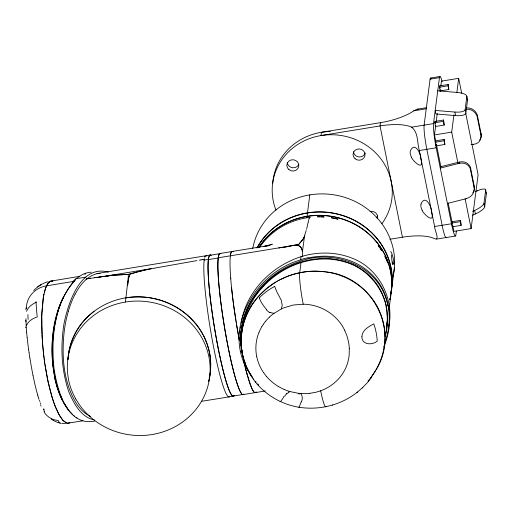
<?xml version="1.0" encoding="UTF-8"?>
<svg xmlns="http://www.w3.org/2000/svg" width="512" height="512" viewBox="0 0 512 512"><rect width="100%" height="100%" fill="white"/><g stroke="black" fill="none" stroke-linecap="round" stroke-linejoin="round"><path stroke-width="0.77" d="M210.733 365.229L210.707 363.034M376.102 369.702C400.762 330.272 371.59 276.077 325.926 271.93M41.747 318.003L41.728 324.288M391.648 286.208L391.52 289.363A71.558 67.155 7.4 0 0 391.616 282.65M25.997 318.688L25.984 319.942A47.622 4.998 80.7 0 0 26.003 321.638L26.304 328.122A45.734 4.8 80.7 0 0 26.374 329.146L26.611 332.083M241.152 339.629C240.851 351.021 243.706 362.47 249.338 372.378M41.76 317.235L42.157 336.896M210.726 366.074L210.63 368.621M41.76 317.357L41.779 316.48M41.779 316.595L41.798 315.725M41.798 315.84L41.843 314.234M384.915 338.381C384.672 348.819 381.83 359.149 376.87 368.32M41.818 315.091L41.875 313.498M41.869 313.613L43.11 298.976M241.184 338.848C241.875 316.102 255.29 294.72 274.502 282.867M41.901 312.883L43.373 297.274M67.968 359.757C68.64 346.368 73.709 333.274 82.15 322.861A71.418 67.027 7.4 0 1 125.971 297.798M210.336 372.09L210.733 364.064M52.672 341.395L52.896 338.381A71.866 34.067 89.4 0 1 52.934 337.952M210.573 369.485L210.438 371.091M75.731 398.88A71.846 67.43 7.4 0 1 68.538 379.846L67.635 373.677A72.403 67.949 7.4 0 1 67.789 359.725L68.826 353.606A71.699 67.29 7.4 0 1 76.224 334.861L79.674 329.619A71.341 66.95 7.4 0 1 88.595 319.661L93.51 315.578A71.43 67.034 7.4 0 1 125.421 302.048L128.314 276.8M210.426 371.238L210.093 373.984M241.178 331.776L240.864 336.57A66.451 59.891 -54.9 0 0 240.928 342.131M387.181 325.766L387.494 321.005A66.451 59.891 -54.9 0 0 387.43 315.437M242.355 328.627L242.451 327.725M210.31 372.294L209.677 376.557M25.862 309.766L26.106 307.776M68.39 355.072L68.339 355.482A72.403 67.949 7.4 0 0 68 359.168M387.174 323.744L387.373 322.189M389.37 306.605L390.765 295.693A71.558 67.155 7.4 0 1 389.971 299.616L389.894 299.936M389.389 322.707C392.576 299.501 381.402 275.341 361.542 262.79C343.405 252.09 321.011 250.47 301.062 256.672L300.64 259.917C254.56 272.57 220.307 331.789 250.432 374.451M383.866 297.734A65.984 59.469 -54.9 0 1 386.285 306.387C381.856 285.638 364.826 266.829 343.469 261.536A80.902 72.89 -55.4 0 0 329.011 259.11C319.565 258.592 310.042 259.834 301.011 262.656L299.699 272.762A24.806 2.605 80.7 0 0 303.219 304.218C320.454 304.358 337.331 314.637 344.698 330.336M302.707 256.774L302.445 251.661L304.557 235.853M306.848 217.747L307.52 213.024M307.482 212.845L309.818 194.874M380.448 122.662L380.026 125.933L402.426 237.222A38.163 12.557 -11.4 0 1 434.016 238.458C440.806 241.779 434.176 229.299 434.63 226.509L419.341 150.547C417.037 142.88 418.56 132.461 411.61 127.168A38.163 12.557 -11.4 0 0 380.026 125.933L321.03 135.565L321.453 132.294L380.448 122.662A38.163 12.557 -11.4 0 0 413.734 110.835L426.246 108.787A19.078 2.003 80.7 0 1 426.803 107.622L416.806 109.254L413.734 110.835M392.058 285.76L394.387 267.795M431.136 78.477A19.078 2.003 80.7 0 0 430.093 79.174L424.122 125.126A19.078 2.003 80.7 0 0 426.829 149.325L442.118 225.286A19.078 2.003 80.7 0 0 446.31 237.312M456.39 231.014L455.885 234.886A19.078 2.003 80.7 0 1 451.482 223.757L436.192 147.795A19.078 2.003 80.7 0 1 433.485 123.597L439.456 77.645L430.093 79.174M434.822 122.752L434.995 121.446L443.61 120.038L444.186 125.056L435.571 126.464L434.822 122.752L443.437 121.35L443.61 120.038M439.443 87.213L439.61 85.901L448.224 84.499L448.8 89.51L440.186 90.918L439.443 87.213L448.058 85.805L448.224 84.499M435.962 142.336L434.47 134.938L435.706 125.44M436.218 121.485L437.242 113.574M440.122 91.424L440.358 89.613M440.838 85.888L441.459 81.139L458.688 78.33L461.683 93.229M435.494 142.163L435.661 140.851L444.275 139.45L444.851 144.461L436.237 145.869L435.494 142.163L444.109 140.755L444.275 139.45M436.237 145.869L436.41 144.563M458.016 163.488L451.699 132.122L453.958 114.72M456.838 92.57L458.688 78.33M466.278 109.082L466.451 107.776M451.776 223.066L451.949 221.76L460.563 220.352L461.139 225.37L452.525 226.778L451.776 223.066L460.39 221.658L460.563 220.352M452.525 226.778L452.691 225.472M452.781 225.901L453.888 231.386L471.117 228.576L478.099 174.778L465.792 113.613M127.872 283.194L127.648 284.877M127.974 282.464L128.672 278.362M127.616 285.139L128.147 281.139M68.435 354.733L68.563 353.798M53.728 331.002L54.016 329.037M242.675 325.914L242.88 324.557M308.179 222.138L309.126 218.304M308.141 222.426L306.554 229.331M210.042 374.342L209.85 375.565M43.187 298.458L43.469 296.723M68.608 353.485L69.126 350.573M54.278 327.418L54.515 326.042M242.957 324.102L243.283 322.298M390.765 295.693L389.978 299.571M43.462 296.774L43.962 294.093M209.779 375.968L209.632 376.781M128.32 280L128.384 279.642M43.552 296.23L43.654 295.693M386.259 326.624L387.277 321.12M54.765 324.672L54.848 324.218A75.808 35.936 89.4 0 1 56.102 318.413M240.141 328.288L240.435 326.784M241.158 323.008C246.042 291.757 271.405 266.118 301.062 256.672M388.806 325.728L389.101 324.218M43.75 295.162L45.382 288.685L47.59 283.859L50.208 281.318L52.966 281.088L50.413 281.229L48.09 283.162L46.208 286.496L44.397 292.179M209.555 377.184L209.306 378.4A71.789 67.347 6.9 0 1 208.627 381.21M209.478 377.562L209.19 378.925M128.416 279.494L128.589 278.714M304.717 235.315L306.163 230.483M69.197 350.208L69.382 349.357A71.699 67.29 7.4 0 1 76.774 330.611L78.323 328.122M243.462 321.402L243.757 320.051M384.416 343.878C394.003 318.893 389.709 288.358 367.872 270.995C351.501 257.37 328.614 253.485 308.102 257.978M128.614 278.579L129.907 274.125L131.322 273.664M243.962 319.155L244.07 318.714M208.864 380.326L208.678 381.037M385.274 336.39L386.208 332.301A67.891 61.19 -54.9 0 0 387.162 325.958M56.934 315.168L57.088 314.592M302.656 239.744L298.355 244.845L302.886 239.398M243.43 319.878L242.15 325.274A67.891 61.19 -54.9 0 0 241.197 331.616M243.482 319.693L243.475 319.706A70.406 63.456 -54.9 0 1 245.805 312.717L248.435 306.688A73.978 66.675 -54.9 0 1 252.461 299.405L259.795 289.318L268.403 280.486A81.798 73.728 -54.9 0 1 271.898 277.523L275.546 274.739A83.571 75.322 -54.9 0 1 279.418 272.096L283.418 269.664A84.909 76.531 -54.9 0 1 287.597 267.418L291.878 265.408A85.882 77.408 -54.9 0 1 305.28 260.832L309.837 259.827A85.382 76.954 -54.9 0 1 314.374 259.098L318.918 258.637A84.301 75.981 -54.9 0 1 323.366 258.445L328.326 258.541A82.65 74.49 -54.9 0 1 332.058 258.835L342.003 260.608L351.475 263.814A75.808 68.326 -54.9 0 1 358.272 267.213L363.802 270.848A71.866 64.768 -54.9 0 1 368.998 275.168L372.589 278.835M420.96 204.109C425.344 193.568 431.808 207.014 431.642 212.403C435.04 224.48 424.096 214.63 422.106 210.387M57.344 313.683L57.542 313.011M68.282 311.469L66.688 317.542A75.334 35.712 89.4 0 0 64.224 331.334C61.517 355.757 63.258 382.304 76.518 403.667A73.722 34.95 89.4 0 0 86.138 413.914L89.338 415.859M129.158 276.544L129.267 276.173M301.197 401.875L299.13 407.187M57.658 311.763C49.37 340.73 49.722 373.229 62.573 400.813M57.939 311.667L58.08 311.226M57.779 311.379L58.144 310.227M245.459 313.824L245.6 313.382M58.496 309.901L58.643 309.466M58.272 309.843L58.528 309.082M304.64 235.616L304.448 236.134M58.982 308.454L59.136 308.006M304.262 236.666L302.637 239.866M59.482 307.008L59.642 306.566M60.045 305.478L60.211 305.05M73.139 282.035C53.978 305.978 50.957 339.046 54.042 368.563C57.043 389.126 66.778 426.803 94.72 421.082M26.47 311.354C28.218 307.091 32.09 304.058 36.243 302.298M303.168 238.944L304.115 237.056M259.027 332.269L258.15 334.605A47.418 44.506 7.4 0 0 256.698 356.518M61.05 302.925L61.222 302.502M383.738 347.078C389.242 334.074 391.232 319.43 388.416 305.523M247.552 310.246L254.01 298.227A77.235 69.53 -55.2 0 1 263.802 285.907M269.446 317.114A46.694 43.821 7.4 0 1 273.299 313.83L281.306 308.954L282.234 305.357L281.357 300.41L276.896 291.949L274.65 286.349M75.098 294.189L77.638 289.766A83.302 39.488 89.4 0 1 86.944 278.797L91.603 275.629L97.03 273.549L210.4 255.014M204.864 256.614L204.813 257.184A71.558 7.514 80.7 0 1 205.357 256.134M376.454 369.075L375.603 370.56M261.792 326.726L260.288 329.491A47.853 44.909 7.4 0 0 259.085 332.141M261.85 326.618L263.405 324.192M375.674 370.438L371.405 376.89M375.168 371.296L372.832 374.899M78.784 327.424L80.224 325.37A71.341 66.95 7.4 0 1 89.146 315.418L94.061 311.334M263.507 324.045L265.216 321.734M371.834 376.307L372.333 375.603M54.72 377.248L55.52 377.568M370.88 377.574L369.818 378.938M370.272 378.368L370.803 377.683M371.731 377.165L367.514 382.528L362.189 387.994M369.184 379.712L368.07 381.03M368.154 380.928L368.717 380.269M259.155 295.68C240.192 315.77 235.11 348.154 249.299 372.307M259.654 295.142L267.296 288.019L275.251 282.406M263.782 285.882C273.978 275.181 286.893 267.059 301.011 262.656M108.326 272.134C80.378 264.237 68.083 303.437 64.032 323.578C60.352 346.374 61.331 370.086 68.883 392.026C73.869 403.533 80.941 417.35 94.464 419.942M33.715 290.528C37.606 286.336 42.669 283.155 48.205 281.658M54.899 377.094C48.384 345.21 52.115 304.544 75.885 279.539M269.331 317.222L267.955 318.598A47.302 44.39 7.4 0 0 265.331 321.594M298.982 407.232C319.494 410.56 341.318 405.018 357.549 391.994M286.17 393.587L286.675 393.171M357.03 392.448L362.771 387.482M37.664 286.899L41.005 284.672M275.174 282.451L276 281.952M275.923 281.997L277.523 281.069M277.446 281.114L278.285 280.646M278.221 280.685L279.059 280.224M268.07 245.894L272.346 244.179L263.552 246.534L268.954 245.542L232.237 251.437M278.995 280.262L279.84 279.814M279.77 279.853L284.602 277.542M280.557 279.45L285.408 277.197M288.685 391.955L289.798 391.52L298.246 393.274A47.622 44.698 7.4 0 0 301.19 393.536L304.109 393.626A46.848 43.968 7.4 0 0 307.002 393.549L309.715 393.325M475.078 191.738L477.216 190.81M472.531 211.341L474.669 210.406A9.715 2.829 -26.9 0 0 484.09 203.213M472.531 215.187L475.379 213.939A9.715 2.829 -26.9 0 0 484.8 206.746M285.363 277.222C296.755 272.397 309.331 270.394 321.658 271.45M286.176 276.883C294.912 273.312 304.307 271.373 313.734 271.194M56.077 408.435L59.674 415.827L63.264 420.762L66.688 423.066L68.301 423.2L69.837 422.637L68.122 423.219L66.502 423.014L62.63 420.077L58.81 414.266L54.97 405.67M309.85 393.312L315.392 392.346A46.323 43.475 7.4 0 0 318.061 391.629C333.126 387.386 345.683 374.611 348.557 359.072A48.512 45.53 7.4 0 0 349.152 355.123L349.318 348.378M112.627 275.251L128.928 274.317A2.061 0.819 -11.9 0 0 129.242 274.266L141.024 270.938M37.376 316.896L36.774 317.094A19.142 11.206 -5.3 0 0 26.541 325.402M387.821 305.914C381.133 265.997 332.8 247.219 297.587 262.234C259.795 275.066 230.944 317.965 243.379 357.811M84.742 274.24L85.651 273.952M131.021 273.683L141.325 270.861M241.69 351.296L240.416 351.213M242.304 352.288A65.984 59.469 -54.9 0 1 242.067 351.181L242.458 351.117M447.392 203.443L466.349 198.637M332.301 405.101L332.634 405.024M140.787 270.97L142.534 270.573M202.79 259.469L202.739 259.482A11.878 3.462 -11.2 0 1 201.632 259.757L200.992 259.866M141.101 270.893L144.358 270.157M142.349 270.598L144.666 270.086M129.907 274.125L129.242 274.266M144.224 270.17L144.966 270.016M144.538 270.099L146.598 269.67M144.851 270.035L146.925 269.6M146.419 269.696L151.245 268.742M146.739 269.632L148.947 269.184M199.302 260.192L199.936 260.077A27.174 8.038 -11.2 0 0 200.998 259.885M154.394 268.16L196.979 260.608M284.96 246.854L286.074 246.662M288.115 246.304L289.44 246.074M285.958 246.682L288.448 246.246M255.258 392.666L265.325 390.931M154.086 268.211L107.002 275.955M283.45 247.117L285.069 246.835M289.158 246.125L290.912 245.818M278.886 247.898L283.584 247.098M291.264 245.76L291.866 245.651M290.733 245.85L291.392 245.734M281.402 247.469L282.438 247.296M291.795 245.664L292.877 245.485M292.819 245.491L293.421 245.389M281.683 247.424L280.41 247.635M279.904 247.718L280.454 247.629M293.293 245.414L294.234 245.254M233.062 396.269L201.414 401.318M50.586 281.158L79.264 276.422M293.965 245.299L294.707 245.178M279.142 247.846L280.096 247.686M430.65 78.01L440.019 76.48M411.61 127.168L433.485 123.597M434.47 134.938L451.699 132.122M419.341 150.547L436.192 147.795M219.738 253.542L231.91 251.552M210.074 255.258L219.904 253.651M85.85 277.133L76.55 278.65C80.614 275.059 85.747 272.358 91.258 272.186M295.066 245.12L297.965 244.659M294.515 245.21L297.043 244.8M74.675 281.235L46.502 285.837A24.806 23.283 7.4 0 0 26.342 308.531M204.192 260.09L208.41 259.398M241.766 393.926L240.877 392.691A71.341 7.488 80.7 0 1 238.739 388.154L237.632 385.146A71.699 7.526 80.7 0 1 233.722 371.936L232.467 366.944A72.403 7.603 80.7 0 1 229.619 354.458L228.378 348.448A71.846 7.546 80.7 0 1 224.582 327.757L223.526 321.235A71.808 7.539 80.7 0 1 221.523 307.571L220.704 301.299A71.424 7.501 80.7 0 1 218.24 257.792L279.277 247.821M208.442 259.578L218.278 257.971M434.63 226.509L451.482 223.757M389.837 239.277L402.426 237.222M436.557 239.117L455.328 236.051M233.408 396.032L243.238 394.426M243.398 394.547L255.571 392.557M69.088 423.002L82.893 420.794M297.299 244.762L298.432 244.589M282.182 247.373C288.768 247.654 300.544 240.742 302.336 250.784M104.57 276.301L108.301 275.782M104.288 276.346L105.152 276.211M104.602 276.294L103.814 276.416M103.904 276.403L102.918 276.55M103.219 276.506L103.597 276.448M103.149 276.518L102.291 276.646M101.888 276.704L102.394 276.627M101.619 276.742L102.093 276.672M101.773 276.717L101.242 276.8M100.877 276.851L101.376 276.781M101.03 276.832L99.84 277.005M100.179 276.954L100.8 276.864M100.109 276.96L99.219 277.088M99.373 277.069L99.994 276.979M97.882 277.28L99.014 277.12M98.842 277.146L99.309 277.075M105.504 276.16L106.49 276.026M86.035 278.918L87.648 278.694M86.611 278.842L87.251 278.746M97.901 277.28L98.234 277.229M97.325 277.357L98.189 277.235M87.475 278.72L89.51 278.432M94.611 277.734L97.702 277.306M88.192 278.618L90.675 278.272M96.083 277.53L97.114 277.389M90.374 278.317L94.72 277.722M108.096 275.808L106.746 275.994L108.48 275.757M108.589 275.744L108.762 275.718M106.08 276.083L106.387 276.038M107.757 275.859L109.76 275.584A34.771 11.61 -11.4 0 1 112.064 275.354M108.787 275.718L110.534 275.488M108.422 275.77L109.76 275.597M109.21 275.661L108.762 275.725L109.254 275.654M109.562 275.616L110.848 275.45M109.094 275.68L109.427 275.635M110.509 275.501L112.403 275.264M110.81 275.462L112.096 275.302A36.288 12.186 -11.5 0 0 109.773 275.552M112.026 275.315L112.717 275.232M112.326 275.283L128.928 274.317M471.078 144.576L473.389 144.41M97.03 273.549L100.115 273.344M417.408 109.158L418.502 109.325M65.606 423.443L61.619 423.347M314.566 271.174L322.528 271.526M320.845 216.851L324.173 216.934A71.558 67.155 7.4 0 0 317.427 216.774L319.526 216.832M303.219 304.218L293.357 305.018L283.955 307.782A44.851 42.093 7.4 0 0 281.306 308.954M58.227 420.486L57.568 420.422A19.142 18.368 -29.9 0 1 43.936 411.827M437.741 90.816L457.421 92.474A9.715 3.354 4.5 0 1 466.95 96.576M455.584 115.603L435.91 113.952L435.2 110.419L454.874 112.07L455.584 115.603A9.715 3.354 4.5 0 0 465.965 113.178M322.451 271.52L325.146 271.827M323.322 271.61L326.016 271.942M326.79 272.058C349.229 275.328 370.112 289.901 379.373 310.829M289.798 391.52L288.87 391.232A45.734 42.918 7.4 0 1 287.584 390.803L284.211 389.478M270.515 312.608L269.862 312.32M206.579 255.846L206.816 255.962A71.558 7.514 80.7 0 0 206.061 255.706M283.994 389.389L282.925 388.902A48.883 45.875 7.4 0 1 281.978 388.448L278.694 386.669M280.275 401.485C269.574 396.429 260.09 388.787 253.19 379.142M173.331 305.478C181.907 309.984 189.6 316.198 195.712 323.718M53.632 420.602L57.03 422.221L60.576 423.181A67.718 6.624 81.1 0 1 58.285 420.941M53.523 420.538L52.768 420.064M76.218 417.414L77.075 417.958M52.454 419.846L52.032 419.558M51.93 419.482L51.424 419.098M73.69 415.533L74.522 416.198M298.246 393.274L299.232 394.259M72.864 414.816L68.134 409.709L63.219 402.048M268.749 378.912L270.733 380.813A49.024 46.01 7.4 0 0 273.178 382.886L275.75 384.787A47.84 44.896 7.4 0 0 278.394 386.49M268.435 378.592L266.586 376.563M258.714 385.043L257.574 383.808M253.939 391.942L253.05 390.701A71.341 7.488 80.7 0 1 250.912 386.163L249.805 383.155A71.699 7.526 80.7 0 1 245.894 369.946L245.811 369.626M266.413 376.365L263.373 372.358M255.398 381.261L255.93 381.907M255.462 381.344L256 381.99M250.938 375.155L251.917 376.563M253.414 378.694L253.914 379.366M379.136 246.886L378.221 245.632A71.558 67.155 7.4 0 1 381.709 250.707L380.883 249.427M252.442 377.331L251.507 375.942M199.232 328.435L200.87 330.957M199.936 329.491L201.728 332.378M251.462 375.866L249.715 373.03M249.402 373.184L252.96 378.803M251.053 375.238L249.754 373.101M201.069 331.277L203.034 334.701M379.334 288.077L376.806 284.147A68.858 62.061 -54.9 0 0 373.114 279.43M411.437 157.389C413.658 162.042 424.621 171.424 420.883 158.957C421.05 153.53 414.477 140.787 410.291 151.117A6.899 4.064 62.5 0 0 411.565 157.306M201.888 332.653L202.208 333.21M75.718 398.886L79.085 404.275A71.808 67.392 7.4 0 0 87.846 414.63L92.685 418.931A71.424 67.027 7.4 0 0 152.09 434.541A71.578 67.174 7.4 0 0 208.902 356.845A71.578 67.174 7.4 0 0 125.421 302.035M202.285 333.35L204.179 336.954M203.52 335.635L203.789 336.16M203.93 336.435L204.685 337.997M344.723 330.387L346.95 335.885L348.454 341.536A52.582 49.344 7.4 0 1 349.318 348.378M204.301 337.19L207.238 344.288M204.806 338.259L205.043 338.784M385.709 258.176L384.89 256.403A71.558 67.155 7.4 0 1 387.597 262.656M205.158 339.046L205.504 339.827M205.613 340.09L205.837 340.614M379.725 311.642C383.258 319.77 385.03 328.634 384.928 337.491M205.926 340.826L206.086 341.216M55.885 407.981L54.099 403.315M40.051 402.112L39.859 401.626M206.163 341.408L206.323 341.805M244.685 361.485L245.094 362.515M59.642 393.581L59.411 392.979M40.57 404.698L41.088 406.035M383.648 297.139L382.08 293.357A66.95 60.339 -54.9 0 0 379.642 288.614M250.49 385.05L251.45 387.469A71.418 7.501 80.7 0 0 256.198 391.814M54.784 405.171L53.882 402.707M206.784 343.021L206.938 343.437M39.526 400.749L39.309 400.154M59.104 392.173L58.81 391.354M250.323 384.614L245.894 369.952M207.142 344L209.536 352.672M53.907 402.784L53.453 401.466M58.611 390.803L58.515 390.528A66.451 31.501 89.4 0 1 56.986 385.683M207.29 344.429L207.725 345.722A69.267 65.005 7.4 0 1 209.517 352.557L210.029 355.488M53.69 402.163L52.602 398.893M38.989 399.232L38.758 398.554M243.552 358.342L243.904 359.398M53.261 400.909L52.397 398.234M38.65 398.214L38.541 397.875A47.853 5.024 80.7 0 1 37.984 396.09M52.416 398.304L48.141 382.144L44.832 363.757M52.205 397.632L50.368 391.258M37.926 395.885L37.677 395.053M37.619 394.854L37.472 394.336A47.418 4.979 80.7 0 1 32.992 375.328M259.36 298.074L259.283 297.798A67.718 63.322 7.7 0 1 274.669 286.387M56.947 385.555L56.749 384.838M56.589 384.25L56.205 382.797M245.645 368.979L245.824 369.677M50.17 390.528L47.29 378.112L44.966 364.678M245.581 368.73L245.376 367.93M245.562 368.653L245.651 368.998M245.395 367.994L245.114 366.874M245.139 366.995L244.666 365.062M56.07 382.266L55.872 381.466A65.939 31.258 89.4 0 1 54.272 373.728M244.806 365.638L244.89 365.978M244.723 365.299L244.115 362.784M243.994 362.278L243.763 361.286M243.36 359.565L243.475 360.058M302.266 250.368L300.877 247.341L298.355 245.126M256.717 356.666L257.766 360.742A47.731 44.8 7.4 0 0 263.277 372.205M474.669 210.406L475.379 213.939M448.058 85.805L448.8 89.51M465.114 198.778L471.117 228.576M439.61 85.901L440.058 88.128M443.437 121.35L444.186 125.056M444.109 140.755L444.851 144.461M460.39 221.658L461.139 225.37M434.995 121.446L435.443 123.674M436.365 144.346L440.941 167.085M448.205 203.155L452.397 223.987M32.96 375.187L32.141 370.995A47.731 5.011 80.7 0 1 29.875 357.939M209.562 352.794L210.355 357.984M236.486 324.147L239.36 340.378M236.685 325.331L236.755 325.766A71.846 7.546 80.7 0 0 239.258 339.846M236.538 324.461L233.638 305.165M236.109 321.85L236.179 322.285M235.923 320.678L235.981 321.037M29.843 357.773L29.062 352.614M235.75 319.584L235.808 319.949M210.061 355.699L210.522 359.661M29.03 352.422L28.634 349.638M44.845 363.821L44.474 361.158M44.717 362.957L44.352 360.288M28.608 349.44L28.211 346.496A49.024 5.146 80.7 0 1 27.814 343.418L27.462 340.429A47.84 5.024 80.7 0 1 27.142 337.587M233.645 305.197L233.466 303.866M302.368 251.002L302.438 251.654M233.286 302.522L233.414 303.482M233.402 303.418L233.466 303.904M233.171 301.632L233.248 302.227M233.229 302.08L233.306 302.643M44.243 359.411L44.365 360.358M233.197 301.805L232.928 299.725M44.128 358.541L44.25 359.488M233.03 300.557L233.088 300.973M26.003 321.638L25.83 320.256M232.89 299.392L231.539 287.507M232.941 299.834L232.877 299.315A71.437 7.501 80.7 0 1 232.96 251.616M44.019 357.664L44.141 358.618M53.402 367.814L53.12 365.325M44.032 357.747L43.808 355.917M43.923 356.877L43.418 352.41M43.718 355.13L43.238 350.656M210.374 358.163L210.726 363.68M27.13 337.446L26.79 334.048A48.883 5.133 80.7 0 1 26.707 333.165L26.624 332.198M43.334 351.635L43.149 349.779M43.162 349.888L42.982 348.032M43.072 349.018L42.906 347.155M52.986 363.987L52.896 362.982A66.95 31.738 89.4 0 1 52.621 359.27M42.912 347.27L42.752 345.408M42.835 346.4L42.682 344.538M210.534 359.821L210.694 362.675M42.688 344.659L42.541 342.797M230.752 278.854L230.694 278.074M42.618 343.789L42.477 341.933M42.49 342.054L42.304 339.341M42.426 341.19L42.195 337.619M387.2 313.99L387.309 315.578M239.706 330.554L239.859 332.947M42.253 338.611L42.054 335.059M387.424 315.296L387.021 310.874A65.939 59.43 -54.9 0 0 386.285 306.387M240.934 342.272L241.338 346.694A65.939 59.43 -54.9 0 0 242.074 351.181M42.016 334.214L41.766 326.72M52.48 356.365L52.371 351.443A68.858 32.64 89.4 0 1 52.486 344.864M128.307 276.48L128.262 274.394M41.734 325.094L41.747 325.907M72.998 281.472A87.808 41.53 88.8 0 1 76.454 278.17M63.085 298.336A82.65 39.181 89.4 0 1 63.277 297.933M53.28 334.534A71.866 34.067 89.4 0 1 53.485 332.832M53.907 371.456A65.939 31.258 89.4 0 1 53.734 370.304M62.176 399.398A67.891 32.186 89.4 0 1 60.032 394.573M64.902 404.41A70.406 33.376 89.4 0 1 64.576 403.859M67.898 408.915A67.584 32.179 89.5 0 1 54.445 376.986M58.451 308.973A80.902 38.598 89.4 0 1 63.302 297.357M28.179 319.405A9.984 1.651 84.9 0 1 27.917 314.618M37.146 316.205A67.718 6.97 80.1 0 1 36.045 301.536M26.048 327.251A9.894 1.613 -58.2 0 1 25.427 327.13M44.742 411.75A9.894 4.115 53.6 0 1 43.334 408.864M40.723 403.622A47.302 4.966 80.7 0 1 40.493 403.13M44.09 409.715A9.178 1.715 71.7 0 1 43.942 409.114M199.117 328.506A71.514 66.995 8.3 0 0 125.978 297.83A71.398 66.995 7.4 0 1 173.325 305.485M234.067 395.629A71.558 7.514 80.7 0 1 214.426 327.443A71.558 7.514 80.7 0 1 211.021 255.264M229.818 396.371A71.558 7.514 80.7 0 1 212.57 341.638A71.558 7.514 80.7 0 1 204.358 259.002M204.41 259.021A4.851 1.389 -11.2 0 1 202.797 259.482M243.898 394.022A71.43 7.501 80.7 0 1 224.723 328.525A71.43 7.501 80.7 0 1 220.301 253.658M234.035 395.443A71.366 7.494 80.7 0 1 214.445 327.443A71.366 7.494 80.7 0 1 211.046 255.45M195.808 323.648A72.051 67.693 6.9 0 1 199.654 328.87M90.413 416.365A80.294 38.067 89.4 0 1 89.549 415.968M68.282 311.462A80.282 38.054 89.4 0 1 75.104 294.202M300.589 259.661A87.808 79.501 -55.2 0 1 308.077 257.741M386.099 306.547A67.584 60.864 -55.2 0 1 385.229 335.341M241.478 337.024A67.584 60.864 -55.2 0 1 247.622 310.272M326.093 406.413A24.806 2.605 80.7 0 1 320.646 390.778M300.851 393.587A9.984 8.256 25 0 1 301.274 401.92M298.97 407.29A67.718 63.706 8.7 0 1 280.096 401.37L280.16 401.402A19.142 1.83 -66.5 0 0 284.013 396.256M284.672 396.211A9.894 5.44 -25.7 0 1 286.79 393.843M266.72 309.766A19.142 5.267 46.9 0 1 259.424 298.125M269.696 312.493A9.894 9.69 10.9 0 1 266.502 309.888M274.042 313.19A9.178 9.03 15.8 0 1 270.554 312.506M287.117 393.504A9.274 6.445 -14.2 0 1 289.011 392.416M390.714 251.456A6.669 0.902 75.6 0 1 393.574 259.904A6.669 0.902 75.6 0 1 393.171 263.539M392.858 261.766A6.669 0.493 85.8 0 1 392.339 263.565A6.669 0.493 85.8 0 1 391.52 254.982M252.73 248.512A71.558 67.155 7.4 0 1 336.883 195.36A71.558 67.155 7.4 0 1 393.005 276.474M256.915 247.987A71.558 67.155 7.4 0 1 344.621 216.064A71.558 67.155 7.4 0 1 390.669 294.445M218.234 257.766A71.578 7.514 80.7 0 1 220.877 253.696M230.355 255.526A71.514 7.539 80.7 0 1 233.062 251.763M244.64 364.954A72.403 7.603 80.7 0 1 243.712 361.088M235.699 319.251A71.808 7.539 80.7 0 1 233.696 305.587M258.598 247.75A71.558 67.155 7.4 0 1 346.963 220.531A71.558 67.155 7.4 0 1 389.888 299.238M259.629 247.341A71.558 67.155 7.4 0 1 310.176 217.28M309.197 218.298A6.515 2.227 -8 0 1 309.99 217.267M391.379 282.451A19.36 3.904 86 0 1 391.418 285.702M386.803 260.109A19.366 2.01 65.1 0 1 388.198 263.52M257.421 247.456A71.366 66.976 7.4 0 1 343.853 215.994A71.366 66.976 7.4 0 1 390.925 292.352M259.142 247.245A71.366 66.976 7.4 0 1 345.51 220.166A71.366 66.976 7.4 0 1 390.477 295.782M275.994 210.144A60.109 56.41 7.4 0 1 339.411 135.258A60.109 56.41 7.4 0 1 381.869 223.744M272.749 183.187A60.109 56.41 7.4 0 1 330.374 131.482M369.978 211.578A6.01 5.638 7.4 0 1 375.898 213.126A6.01 5.638 7.4 0 1 377.376 218.733M365.229 153.005A6.01 5.638 7.4 0 1 358.899 156.922A6.01 5.638 7.4 0 1 353.498 151.77M377.6 216A6.01 5.638 7.4 0 1 376.211 217.894M298.816 164.358A6.01 5.638 7.4 0 1 292.384 167.693A6.01 5.638 7.4 0 1 287.29 162.579M422.234 210.304A6.899 4.064 62.5 0 1 420.992 204.134M466.477 107.885A9.715 8.55 38.5 0 1 477.587 115.936M466.304 109.19A9.715 8.55 38.5 0 1 477.421 117.242M480.973 134.918A9.715 8.55 38.5 0 1 473.37 144.301M481.146 133.606A9.715 8.55 38.5 0 1 479.514 140.134M459.264 163.418A9.715 9.075 -35.9 0 1 470.605 169.709M474.163 187.379A9.715 9.075 -35.9 0 1 466.33 198.528M459.43 162.112A9.715 9.075 -35.9 0 1 470.771 168.403M474.33 186.074A9.715 9.075 -35.9 0 1 472.832 192.858M477.21 190.848A9.715 2.829 -26.9 0 1 485.786 190.144M485.632 192.653A9.715 2.829 -26.9 0 1 486.496 193.677M465.254 109.645A9.715 3.354 4.5 0 1 454.88 112.032M466.963 98.758A9.715 3.354 4.5 0 1 467.661 100.109M439.456 77.645A19.078 2.003 80.7 0 1 442.131 81.389M361.901 336.723C361.76 344.992 372.301 345.382 377.242 341.126A70.886 66.515 7.8 0 0 373.792 323.821C368.736 326.739 362.093 330.016 361.901 336.723M440.454 166.803L440.282 168.109L459.238 163.309L459.405 162.003L440.454 166.803M466.835 96.563L465.133 109.632L465.85 113.165L467.546 100.096L466.835 96.563M470.662 168.435L470.49 169.741L474.048 187.405L474.214 186.099L470.662 168.435M477.478 115.949L477.306 117.254L480.864 134.918L481.037 133.613L477.478 115.949M485.677 190.189L483.981 203.258L484.691 206.79L486.387 193.722L485.677 190.189M331.635 217.818L331.43 217.779A71.558 67.155 7.4 0 1 338.022 219.168L331.635 217.818M355.123 158.784A6.01 5.638 7.4 0 0 364.947 155.725A6.01 5.638 7.4 0 0 357.082 149.21A6.01 5.638 7.4 0 0 355.123 158.784M288.909 169.6A6.01 5.638 7.4 0 0 298.733 166.541A6.01 5.638 7.4 0 0 290.867 160.019A6.01 5.638 7.4 0 0 288.909 169.6"/></g></svg>
